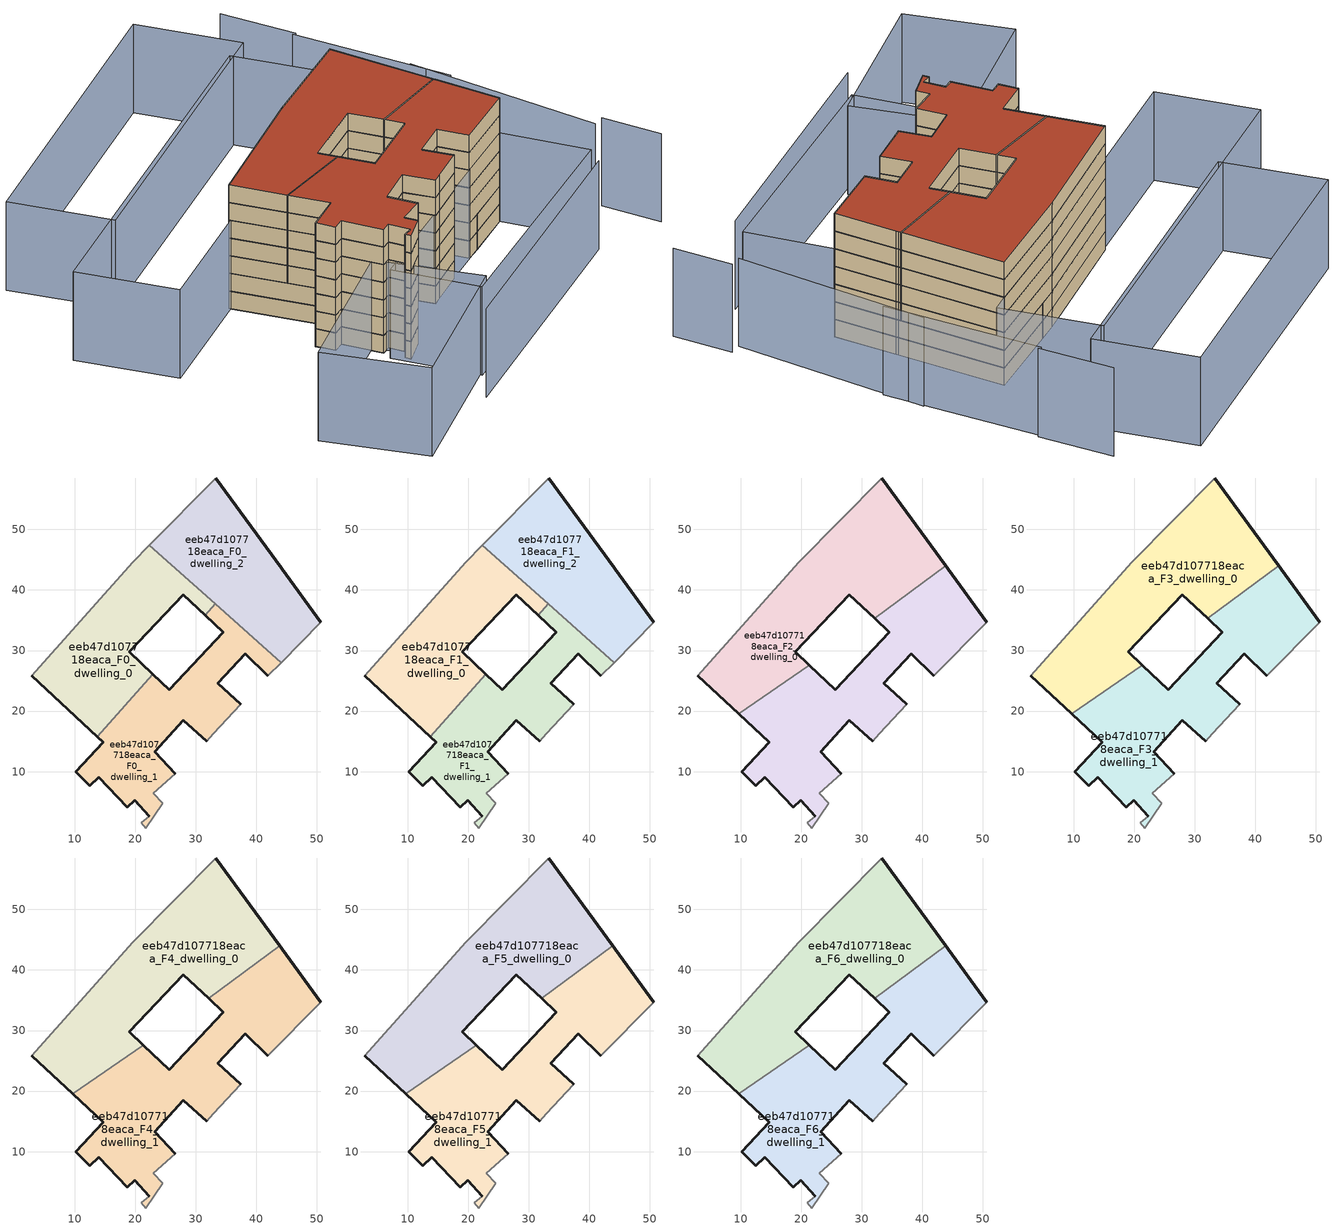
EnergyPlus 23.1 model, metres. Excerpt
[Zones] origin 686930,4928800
eeb47d107718eaca_F0_dwelling_0
 floor ground (EU_floor_Construction): 22.9,26.12 19.03,29.77 27.93,39.22 31.54,35.82 33.21,37.69 22.34,47.37 19.55,44.54 2.92,25.86 13.72,15.8 z0
 wall outside (EU_wall_Construction): 31.54,35.82 27.93,39.22 19.03,29.77 22.9,26.12 / 13.72,15.8 2.92,25.86 z0:3
 wall adiabatic (EU_wall_Construction): 2.92,25.86 19.55,44.54 22.34,47.37 z0:3
 wall to eeb47d107718eaca_F0_dwelling_1 (EU_wall_Construction): 33.21,37.69 31.54,35.82 / 22.9,26.12 13.72,15.8 z0:3
 wall to eeb47d107718eaca_F0_dwelling_2 (EU_wall_Construction): 22.34,47.37 33.21,37.69 z0:3
eeb47d107718eaca_F0_dwelling_1
 floor ground (EU_floor_Construction): 31.78,15.01 32.88,16.23 37.46,21.12 33.64,24.63 38.21,29.46 41.92,25.83 44.07,28.02 33.21,37.69 31.54,35.82 34.55,32.99 25.65,23.52 22.9,26.12 13.72,15.8 14.72,14.88 10.18,10.03 12.45,7.63 13.96,9.07 18.66,4.11 19.94,5.29 22.31,2.61 20.98,1.57 21.7,0.7 24.58,4.78 22.98,6.44 26.63,9.63 23.2,13.29 27.9,18.51 z0
 wall outside (EU_wall_Construction): 22.9,26.12 25.65,23.52 34.55,32.99 31.54,35.82 / 41.92,25.83 38.21,29.46 33.64,24.63 37.46,21.12 / 31.78,15.01 27.9,18.51 23.2,13.29 26.63,9.63 / 22.31,2.61 19.94,5.29 18.66,4.11 13.96,9.07 12.45,7.63 10.18,10.03 14.72,14.88 13.72,15.8 z0:3
 wall adiabatic (EU_wall_Construction): 44.07,28.02 41.92,25.83 / 37.46,21.12 32.88,16.23 31.78,15.01 / 26.63,9.63 22.98,6.44 24.58,4.78 21.7,0.7 20.98,1.57 22.31,2.61 z0:3
 wall to eeb47d107718eaca_F0_dwelling_2 (EU_wall_Construction): 33.21,37.69 44.07,28.02 z0:3
eeb47d107718eaca_F0_dwelling_2
 floor ground (EU_floor_Construction): 44.07,28.02 50.63,34.66 44.3,43.39 44.12,43.63 33.33,58.49 22.34,47.37 z0
 wall outside (EU_wall_Construction): 33.33,58.49 44.12,43.63 44.3,43.39 50.63,34.66 z0:3
 wall adiabatic (EU_wall_Construction): 50.63,34.66 44.07,28.02 / 22.34,47.37 33.33,58.49 z0:3
eeb47d107718eaca_F1_dwelling_0
 floor to eeb47d107718eaca_F0_dwelling_0 (EU_floor_Construction): 22.9,26.12 19.03,29.77 27.93,39.22 31.54,35.82 33.21,37.69 22.34,47.37 19.55,44.54 2.92,25.86 13.72,15.8 z3
 wall outside (EU_wall_Construction): 31.54,35.82 27.93,39.22 19.03,29.77 22.9,26.12 / 13.72,15.8 2.92,25.86 z3:6
 wall adiabatic (EU_wall_Construction): 2.92,25.86 19.55,44.54 22.34,47.37 z3:6
 wall to eeb47d107718eaca_F1_dwelling_1 (EU_wall_Construction): 33.21,37.69 31.54,35.82 / 22.9,26.12 13.72,15.8 z3:6
 wall to eeb47d107718eaca_F1_dwelling_2 (EU_wall_Construction): 22.34,47.37 33.21,37.69 z3:6
eeb47d107718eaca_F1_dwelling_1
 floor to eeb47d107718eaca_F0_dwelling_1 (EU_floor_Construction): 31.78,15.01 32.88,16.23 37.46,21.12 33.64,24.63 38.21,29.46 41.92,25.83 44.07,28.02 33.21,37.69 31.54,35.82 34.55,32.99 25.65,23.52 22.9,26.12 13.72,15.8 14.72,14.88 10.18,10.03 12.45,7.63 13.96,9.07 18.66,4.11 19.94,5.29 22.31,2.61 20.98,1.57 21.7,0.7 24.58,4.78 22.98,6.44 26.63,9.63 23.2,13.29 27.9,18.51 z3
 wall outside (EU_wall_Construction): 22.9,26.12 25.65,23.52 34.55,32.99 31.54,35.82 / 41.92,25.83 38.21,29.46 33.64,24.63 37.46,21.12 / 31.78,15.01 27.9,18.51 23.2,13.29 26.63,9.63 / 22.31,2.61 19.94,5.29 18.66,4.11 13.96,9.07 12.45,7.63 10.18,10.03 14.72,14.88 13.72,15.8 z3:6
 wall adiabatic (EU_wall_Construction): 44.07,28.02 41.92,25.83 / 37.46,21.12 32.88,16.23 31.78,15.01 / 26.63,9.63 22.98,6.44 24.58,4.78 21.7,0.7 20.98,1.57 22.31,2.61 z3:6
 wall to eeb47d107718eaca_F1_dwelling_2 (EU_wall_Construction): 33.21,37.69 44.07,28.02 z3:6
eeb47d107718eaca_F1_dwelling_2
 floor to eeb47d107718eaca_F0_dwelling_2 (EU_floor_Construction): 44.07,28.02 50.63,34.66 44.3,43.39 44.12,43.63 33.33,58.49 22.34,47.37 z3
 wall outside (EU_wall_Construction): 33.33,58.49 44.12,43.63 44.3,43.39 50.63,34.66 z3:6
 wall adiabatic (EU_wall_Construction): 50.63,34.66 44.07,28.02 / 22.34,47.37 33.33,58.49 z3:6
eeb47d107718eaca_F2_dwelling_0
 floor to eeb47d107718eaca_F1_dwelling_0 (EU_floor_Construction): 21.33,27.6 19.03,29.77 27.93,39.22 31.54,35.82 33.21,37.69 22.34,47.37 19.55,44.54 2.92,25.86 9.69,19.55 z6
 floor to eeb47d107718eaca_F1_dwelling_2 (EU_floor_Construction): 43.87,43.97 33.33,58.49 22.34,47.37 34.18,36.83 z6
 floor to eeb47d107718eaca_F1_dwelling_1 (EU_floor_Construction): 34.18,36.83 33.21,37.69 31.54,35.82 32.1,35.3 z6
 wall outside (EU_wall_Construction): 33.33,58.49 43.87,43.97 / 32.1,35.3 27.93,39.22 19.03,29.77 21.33,27.6 / 9.69,19.55 2.92,25.86 z6:9
 wall adiabatic (EU_wall_Construction): 2.92,25.86 19.55,44.54 33.33,58.49 z6:9
 wall to eeb47d107718eaca_F2_dwelling_1 (EU_wall_Construction): 43.87,43.97 32.1,35.3 / 21.33,27.6 9.69,19.55 z6:9
eeb47d107718eaca_F2_dwelling_1
 floor to eeb47d107718eaca_F1_dwelling_1 (EU_floor_Construction): 31.78,15.01 32.88,16.23 37.46,21.12 33.64,24.63 38.21,29.46 41.92,25.83 44.07,28.02 34.18,36.83 32.1,35.3 34.55,32.99 25.65,23.52 22.9,26.11 13.72,15.8 14.72,14.88 10.18,10.03 12.45,7.63 13.96,9.07 18.66,4.11 19.94,5.29 22.31,2.61 20.98,1.57 21.7,0.7 24.58,4.78 22.98,6.44 26.63,9.63 23.2,13.29 27.9,18.51 z6
 floor to eeb47d107718eaca_F1_dwelling_0 (EU_floor_Construction): 13.72,15.8 22.9,26.11 21.33,27.6 9.69,19.55 z6
 floor to eeb47d107718eaca_F1_dwelling_2 (EU_floor_Construction): 44.07,28.02 50.63,34.66 44.3,43.39 44.12,43.63 43.87,43.97 34.18,36.83 z6
 wall outside (EU_wall_Construction): 21.33,27.6 25.65,23.52 34.55,32.99 32.1,35.3 / 43.87,43.97 44.12,43.63 44.3,43.39 50.63,34.66 / 41.92,25.83 38.21,29.46 33.64,24.63 37.46,21.12 / 31.78,15.01 27.9,18.51 23.2,13.29 26.63,9.63 / 22.31,2.61 19.94,5.29 18.66,4.11 13.96,9.07 12.45,7.63 10.18,10.03 14.72,14.88 9.69,19.55 z6:9
 wall adiabatic (EU_wall_Construction): 50.63,34.66 41.92,25.83 / 37.46,21.12 32.88,16.23 31.78,15.01 / 26.63,9.63 22.98,6.44 24.58,4.78 21.7,0.7 20.98,1.57 22.31,2.61 z6:9
eeb47d107718eaca_F3_dwelling_0
 floor to eeb47d107718eaca_F2_dwelling_0 (EU_floor_Construction): 32.1,35.3 43.87,43.97 33.33,58.49 19.55,44.54 2.92,25.86 9.69,19.55 21.33,27.6 19.03,29.77 27.93,39.22 z9
 wall outside (EU_wall_Construction): 33.33,58.49 43.87,43.97 / 32.1,35.3 27.93,39.22 19.03,29.77 21.33,27.6 / 9.69,19.55 2.92,25.86 z9:12
 wall adiabatic (EU_wall_Construction): 2.92,25.86 19.55,44.54 33.33,58.49 z9:12
 wall to eeb47d107718eaca_F3_dwelling_1 (EU_wall_Construction): 43.87,43.97 32.1,35.3 / 21.33,27.6 9.69,19.55 z9:12
eeb47d107718eaca_F3_dwelling_1
 floor to eeb47d107718eaca_F2_dwelling_1 (EU_floor_Construction): 32.88,16.23 37.46,21.12 33.64,24.63 38.21,29.46 41.92,25.83 50.63,34.66 44.3,43.39 44.12,43.63 43.87,43.97 32.1,35.3 34.55,32.99 25.65,23.52 21.33,27.6 9.69,19.55 14.72,14.88 10.18,10.03 12.45,7.63 13.96,9.07 18.66,4.11 19.94,5.29 22.31,2.61 20.98,1.57 21.7,0.7 24.58,4.78 22.98,6.44 26.63,9.63 23.2,13.29 27.9,18.51 31.78,15.01 z9
 wall outside (EU_wall_Construction): 21.33,27.6 25.65,23.52 34.55,32.99 32.1,35.3 / 43.87,43.97 44.12,43.63 44.3,43.39 50.63,34.66 / 41.92,25.83 38.21,29.46 33.64,24.63 37.46,21.12 / 31.78,15.01 27.9,18.51 23.2,13.29 26.63,9.63 / 22.31,2.61 19.94,5.29 18.66,4.11 13.96,9.07 12.45,7.63 10.18,10.03 14.72,14.88 9.69,19.55 z9:12
 wall adiabatic (EU_wall_Construction): 50.63,34.66 41.92,25.83 / 37.46,21.12 32.88,16.23 31.78,15.01 / 26.63,9.63 22.98,6.44 24.58,4.78 21.7,0.7 20.98,1.57 22.31,2.61 z9:12
eeb47d107718eaca_F4_dwelling_0
 floor to eeb47d107718eaca_F3_dwelling_0 (EU_floor_Construction): 32.1,35.3 43.87,43.97 33.33,58.49 19.55,44.54 2.92,25.86 9.69,19.55 21.33,27.6 19.03,29.77 27.93,39.22 z12
 wall outside (EU_wall_Construction): 33.33,58.49 43.87,43.97 / 32.1,35.3 27.93,39.22 19.03,29.77 21.33,27.6 / 9.69,19.55 2.92,25.86 z12:15
 wall adiabatic (EU_wall_Construction): 2.92,25.86 19.55,44.54 33.33,58.49 z12:15
 wall to eeb47d107718eaca_F4_dwelling_1 (EU_wall_Construction): 43.87,43.97 32.1,35.3 / 21.33,27.6 9.69,19.55 z12:15
eeb47d107718eaca_F4_dwelling_1
 floor to eeb47d107718eaca_F3_dwelling_1 (EU_floor_Construction): 32.88,16.23 37.46,21.12 33.64,24.63 38.21,29.46 41.92,25.83 50.63,34.66 44.3,43.39 44.12,43.63 43.87,43.97 32.1,35.3 34.55,32.99 25.65,23.52 21.33,27.6 9.69,19.55 14.72,14.88 10.18,10.03 12.45,7.63 13.96,9.07 18.66,4.11 19.94,5.29 22.31,2.61 20.98,1.57 21.7,0.7 24.58,4.78 22.98,6.44 26.63,9.63 23.2,13.29 27.9,18.51 31.78,15.01 z12
 wall outside (EU_wall_Construction): 21.33,27.6 25.65,23.52 34.55,32.99 32.1,35.3 / 43.87,43.97 44.12,43.63 44.3,43.39 50.63,34.66 / 41.92,25.83 38.21,29.46 33.64,24.63 37.46,21.12 / 31.78,15.01 27.9,18.51 23.2,13.29 26.63,9.63 / 22.31,2.61 19.94,5.29 18.66,4.11 13.96,9.07 12.45,7.63 10.18,10.03 14.72,14.88 9.69,19.55 z12:15
 wall adiabatic (EU_wall_Construction): 50.63,34.66 41.92,25.83 / 37.46,21.12 32.88,16.23 31.78,15.01 / 26.63,9.63 22.98,6.44 24.58,4.78 21.7,0.7 20.98,1.57 22.31,2.61 z12:15
eeb47d107718eaca_F5_dwelling_0
 floor to eeb47d107718eaca_F4_dwelling_0 (EU_floor_Construction): 32.1,35.3 43.87,43.97 33.33,58.49 19.55,44.54 2.92,25.86 9.69,19.55 21.33,27.6 19.03,29.77 27.93,39.22 z15
 wall outside (EU_wall_Construction): 33.33,58.49 43.87,43.97 / 32.1,35.3 27.93,39.22 19.03,29.77 21.33,27.6 / 9.69,19.55 2.92,25.86 z15:18
 wall adiabatic (EU_wall_Construction): 2.92,25.86 19.55,44.54 33.33,58.49 z15:18
 wall to eeb47d107718eaca_F5_dwelling_1 (EU_wall_Construction): 43.87,43.97 32.1,35.3 / 21.33,27.6 9.69,19.55 z15:18
eeb47d107718eaca_F5_dwelling_1
 floor to eeb47d107718eaca_F4_dwelling_1 (EU_floor_Construction): 32.88,16.23 37.46,21.12 33.64,24.63 38.21,29.46 41.92,25.83 50.63,34.66 44.3,43.39 44.12,43.63 43.87,43.97 32.1,35.3 34.55,32.99 25.65,23.52 21.33,27.6 9.69,19.55 14.72,14.88 10.18,10.03 12.45,7.63 13.96,9.07 18.66,4.11 19.94,5.29 22.31,2.61 20.98,1.57 21.7,0.7 24.58,4.78 22.98,6.44 26.63,9.63 23.2,13.29 27.9,18.51 31.78,15.01 z15
 wall outside (EU_wall_Construction): 21.33,27.6 25.65,23.52 34.55,32.99 32.1,35.3 / 43.87,43.97 44.12,43.63 44.3,43.39 50.63,34.66 / 41.92,25.83 38.21,29.46 33.64,24.63 37.46,21.12 / 31.78,15.01 27.9,18.51 23.2,13.29 26.63,9.63 / 22.31,2.61 19.94,5.29 18.66,4.11 13.96,9.07 12.45,7.63 10.18,10.03 14.72,14.88 9.69,19.55 z15:18
 wall adiabatic (EU_wall_Construction): 50.63,34.66 41.92,25.83 / 37.46,21.12 32.88,16.23 31.78,15.01 / 26.63,9.63 22.98,6.44 24.58,4.78 21.7,0.7 20.98,1.57 22.31,2.61 z15:18
eeb47d107718eaca_F6_dwelling_0
 floor to eeb47d107718eaca_F5_dwelling_0 (EU_floor_Construction): 32.1,35.3 43.87,43.97 33.33,58.49 19.55,44.54 2.92,25.86 9.69,19.55 21.33,27.6 19.03,29.77 27.93,39.22 z18
 wall outside (EU_wall_Construction): 33.33,58.49 43.87,43.97 / 32.1,35.3 27.93,39.22 19.03,29.77 21.33,27.6 / 9.69,19.55 2.92,25.86 z18:21
 wall adiabatic (EU_wall_Construction): 2.92,25.86 19.55,44.54 33.33,58.49 z18:21
 wall to eeb47d107718eaca_F6_dwelling_1 (EU_wall_Construction): 43.87,43.97 32.1,35.3 / 21.33,27.6 9.69,19.55 z18:21
 roof outside (EU_roof_Construction): 33.33,58.49 43.87,43.97 32.1,35.3 27.93,39.22 19.03,29.77 21.33,27.6 9.69,19.55 2.92,25.86 19.55,44.54 z21
eeb47d107718eaca_F6_dwelling_1
 floor to eeb47d107718eaca_F5_dwelling_1 (EU_floor_Construction): 32.88,16.23 37.46,21.12 33.64,24.63 38.21,29.46 41.92,25.83 50.63,34.66 44.3,43.39 44.12,43.63 43.87,43.97 32.1,35.3 34.55,32.99 25.65,23.52 21.33,27.6 9.69,19.55 14.72,14.88 10.18,10.03 12.45,7.63 13.96,9.07 18.66,4.11 19.94,5.29 22.31,2.61 20.98,1.57 21.7,0.7 24.58,4.78 22.98,6.44 26.63,9.63 23.2,13.29 27.9,18.51 31.78,15.01 z18
 wall outside (EU_wall_Construction): 21.33,27.6 25.65,23.52 34.55,32.99 32.1,35.3 / 43.87,43.97 44.12,43.63 44.3,43.39 50.63,34.66 / 41.92,25.83 38.21,29.46 33.64,24.63 37.46,21.12 / 31.78,15.01 27.9,18.51 23.2,13.29 26.63,9.63 / 22.31,2.61 19.94,5.29 18.66,4.11 13.96,9.07 12.45,7.63 10.18,10.03 14.72,14.88 9.69,19.55 z18:21
 wall adiabatic (EU_wall_Construction): 50.63,34.66 41.92,25.83 / 37.46,21.12 32.88,16.23 31.78,15.01 / 26.63,9.63 22.98,6.44 24.58,4.78 21.7,0.7 20.98,1.57 22.31,2.61 z18:21
 roof outside (EU_roof_Construction): 44.3,43.39 50.63,34.66 41.92,25.83 38.21,29.46 33.64,24.63 37.46,21.12 32.88,16.23 31.78,15.01 27.9,18.51 23.2,13.29 26.63,9.63 22.98,6.44 24.58,4.78 21.7,0.7 20.98,1.57 22.31,2.61 19.94,5.29 18.66,4.11 13.96,9.07 12.45,7.63 10.18,10.03 14.72,14.88 9.69,19.55 21.33,27.6 25.65,23.52 34.55,32.99 32.1,35.3 43.87,43.97 44.12,43.63 z21
shading: 27.37,-14.32 60.77,20.99 / 72.57,25.02 66.44,33.03 / 64.79,31.72 46.81,59.54 / 50.97,53.86 34.34,74.82 / 34.88,74.93 26.93,84.87 / 31.41,-4.98 12.78,-27.92 / 12.78,-27.92 -0.9,-16.81 / -0.9,-16.81 17.73,6.13 / 17.73,6.13 31.41,-4.98 / 19,2.36 50.58,34.71 / 50.58,34.71 61.05,24.49 / 61.05,24.49 29.47,-7.86 / 29.47,-7.86 19,2.36 / 35.57,60.94 -12.13,8.95 / -12.13,8.95 -24.58,20.38 / -24.58,20.38 23.12,72.37 / 23.12,72.37 35.57,60.94 / 26.52,75.28 -12.44,32.54 / -12.44,32.54 -25.22,44.19 / -25.22,44.19 13.74,86.93 / 13.74,86.93 26.52,75.28 z0:15
[Building]
EU S2 Campaign: North Axis=0; Terrain=City; Solar Distribution=FullExterior
[Site:Location]
Bologna: Latitude=44.5; Longitude=11.25; Time Zone=1; Elevation=37
[SizingPeriod:WeatherFileDays]
AnnualSizingPeriod: Begin Month=1; Begin Day of Month=1; End Month=12; End Day of Month=31; Day of Week for Start Day=Monday; Use Weather File Daylight Saving Period=No; Use Weather File Rain and Snow Indicators=No
[MATERIAL]
EU_InternalMass_Material: Roughness=MediumRough; Thickness=0.1; Conductivity=1; Density=1800; Specific Heat=900; Thermal Absorptance=0.9; Solar Absorptance=0.7; Visible Absorptance=0.7
[MATERIAL:NOMASS] Roughness=MediumRough; Thermal Absorptance=0.9; Solar Absorptance=0.7; Visible Absorptance=0.7
Name | Thermal Resistance
EU_wall_NoMass | 0.905828
EU_roof_NoMass | 0.37593
EU_floor_NoMass | 0.67114
[CONSTRUCTION]
EU_wall_Construction: EU_wall_NoMass
EU_roof_Construction: EU_roof_NoMass
EU_floor_Construction: EU_floor_NoMass
EU_InternalMass_Construction: EU_InternalMass_Material
[ZONE] Type=1; Multiplier=1; Ceiling Height=autocalculate; Floor Area=autocalculate; Part of Total Floor Area=Yes
Name | Volume
eeb47d107718eaca_F0_dwelling_0; eeb47d107718eaca_F1_dwelling_0; eeb47d107718eaca_F0_dwelling_1; eeb47d107718eaca_F1_dwelling_1 | 1088.47
eeb47d107718eaca_F2_dwelling_0; eeb47d107718eaca_F3_dwelling_0; eeb47d107718eaca_F4_dwelling_0; eeb47d107718eaca_F5_dwelling_0; eeb47d107718eaca_F6_dwelling_0 | 1632.7
eeb47d107718eaca_F2_dwelling_1; eeb47d107718eaca_F3_dwelling_1; eeb47d107718eaca_F4_dwelling_1; eeb47d107718eaca_F5_dwelling_1; eeb47d107718eaca_F6_dwelling_1 | 1632.74
eeb47d107718eaca_F0_dwelling_2; eeb47d107718eaca_F1_dwelling_2 | 1088.46
[INTERNALMASS] Construction=EU_InternalMass_Construction
Name | Zone or ZoneList | Surface Area
eeb47d107718eaca_F0_dwelling_0_EU_InternalMass | eeb47d107718eaca_F0_dwelling_0 | 362.823
eeb47d107718eaca_F0_dwelling_1_EU_InternalMass | eeb47d107718eaca_F0_dwelling_1 | 362.822
eeb47d107718eaca_F0_dwelling_2_EU_InternalMass | eeb47d107718eaca_F0_dwelling_2 | 362.82
eeb47d107718eaca_F1_dwelling_0_EU_InternalMass | eeb47d107718eaca_F1_dwelling_0 | 362.823
eeb47d107718eaca_F1_dwelling_1_EU_InternalMass | eeb47d107718eaca_F1_dwelling_1 | 362.822
eeb47d107718eaca_F1_dwelling_2_EU_InternalMass | eeb47d107718eaca_F1_dwelling_2 | 362.82
eeb47d107718eaca_F2_dwelling_0_EU_InternalMass | eeb47d107718eaca_F2_dwelling_0 | 544.234
eeb47d107718eaca_F2_dwelling_1_EU_InternalMass | eeb47d107718eaca_F2_dwelling_1 | 544.246
eeb47d107718eaca_F3_dwelling_0_EU_InternalMass | eeb47d107718eaca_F3_dwelling_0 | 544.234
eeb47d107718eaca_F3_dwelling_1_EU_InternalMass | eeb47d107718eaca_F3_dwelling_1 | 544.246
eeb47d107718eaca_F4_dwelling_0_EU_InternalMass | eeb47d107718eaca_F4_dwelling_0 | 544.234
eeb47d107718eaca_F4_dwelling_1_EU_InternalMass | eeb47d107718eaca_F4_dwelling_1 | 544.246
eeb47d107718eaca_F5_dwelling_0_EU_InternalMass | eeb47d107718eaca_F5_dwelling_0 | 544.234
eeb47d107718eaca_F5_dwelling_1_EU_InternalMass | eeb47d107718eaca_F5_dwelling_1 | 544.246
eeb47d107718eaca_F6_dwelling_0_EU_InternalMass | eeb47d107718eaca_F6_dwelling_0 | 544.234
eeb47d107718eaca_F6_dwelling_1_EU_InternalMass | eeb47d107718eaca_F6_dwelling_1 | 544.246
[OTHEREQUIPMENT] Fuel Type=Electricity; Design Level Calculation Method=Watts/Area; Power per Zone Floor Area=1; Fraction Latent=0; Fraction Radiant=0; Fraction Lost=0; Carbon Dioxide Generation Rate=0; EndUse Subcategory=EU_Step8_InternalGains
Name | Zone or ZoneList or Space or SpaceList | Schedule
EU_Step8_InternalGain_eeb47d107718eaca_F0_dwelling_0_f000 | eeb47d107718eaca_F0_dwelling_0 | EU_Step8_GainSchedule_eeb47d107718eaca_F0_dwelling_0_f000
EU_Step8_InternalGain_eeb47d107718eaca_F0_dwelling_1_f000 | eeb47d107718eaca_F0_dwelling_1 | EU_Step8_GainSchedule_eeb47d107718eaca_F0_dwelling_1_f000
EU_Step8_InternalGain_eeb47d107718eaca_F0_dwelling_2_f000 | eeb47d107718eaca_F0_dwelling_2 | EU_Step8_GainSchedule_eeb47d107718eaca_F0_dwelling_2_f000
EU_Step8_InternalGain_eeb47d107718eaca_F1_dwelling_0_f000 | eeb47d107718eaca_F1_dwelling_0 | EU_Step8_GainSchedule_eeb47d107718eaca_F1_dwelling_0_f000
EU_Step8_InternalGain_eeb47d107718eaca_F1_dwelling_1_f000 | eeb47d107718eaca_F1_dwelling_1 | EU_Step8_GainSchedule_eeb47d107718eaca_F1_dwelling_1_f000
EU_Step8_InternalGain_eeb47d107718eaca_F1_dwelling_2_f000 | eeb47d107718eaca_F1_dwelling_2 | EU_Step8_GainSchedule_eeb47d107718eaca_F1_dwelling_2_f000
EU_Step8_InternalGain_eeb47d107718eaca_F2_dwelling_0_f000 | eeb47d107718eaca_F2_dwelling_0 | EU_Step8_GainSchedule_eeb47d107718eaca_F2_dwelling_0_f000
EU_Step8_InternalGain_eeb47d107718eaca_F2_dwelling_1_f000 | eeb47d107718eaca_F2_dwelling_1 | EU_Step8_GainSchedule_eeb47d107718eaca_F2_dwelling_1_f000
EU_Step8_InternalGain_eeb47d107718eaca_F3_dwelling_0_f000 | eeb47d107718eaca_F3_dwelling_0 | EU_Step8_GainSchedule_eeb47d107718eaca_F3_dwelling_0_f000
EU_Step8_InternalGain_eeb47d107718eaca_F3_dwelling_1_f000 | eeb47d107718eaca_F3_dwelling_1 | EU_Step8_GainSchedule_eeb47d107718eaca_F3_dwelling_1_f000
EU_Step8_InternalGain_eeb47d107718eaca_F4_dwelling_0_f000 | eeb47d107718eaca_F4_dwelling_0 | EU_Step8_GainSchedule_eeb47d107718eaca_F4_dwelling_0_f000
EU_Step8_InternalGain_eeb47d107718eaca_F4_dwelling_1_f000 | eeb47d107718eaca_F4_dwelling_1 | EU_Step8_GainSchedule_eeb47d107718eaca_F4_dwelling_1_f000
EU_Step8_InternalGain_eeb47d107718eaca_F5_dwelling_0_f000 | eeb47d107718eaca_F5_dwelling_0 | EU_Step8_GainSchedule_eeb47d107718eaca_F5_dwelling_0_f000
EU_Step8_InternalGain_eeb47d107718eaca_F5_dwelling_1_f000 | eeb47d107718eaca_F5_dwelling_1 | EU_Step8_GainSchedule_eeb47d107718eaca_F5_dwelling_1_f000
EU_Step8_InternalGain_eeb47d107718eaca_F6_dwelling_0_f000 | eeb47d107718eaca_F6_dwelling_0 | EU_Step8_GainSchedule_eeb47d107718eaca_F6_dwelling_0_f000
EU_Step8_InternalGain_eeb47d107718eaca_F6_dwelling_1_f000 | eeb47d107718eaca_F6_dwelling_1 | EU_Step8_GainSchedule_eeb47d107718eaca_F6_dwelling_1_f000
[ZONEVENTILATION:DESIGNFLOWRATE] Schedule=EU_AlwaysOn; Design Flow Rate Calculation Method=AirChanges/Hour; Air Changes per Hour=0.73129; Ventilation Type=Natural; Fan Pressure Rise=0; Fan Total Efficiency=1; Constant Term Coefficient=1; Temperature Term Coefficient=0; Velocity Term Coefficient=0; Velocity Squared Term Coefficient=0; Minimum Indoor Temperature=-100; Maximum Indoor Temperature=100; Delta Temperature=-100; Minimum Outdoor Temperature=-100; Maximum Outdoor Temperature=100; Maximum Wind Speed=40
Name | Zone or ZoneList or Space or SpaceList
EU_ConstantAir_eeb47d107718eaca_F0_dwelling_0 | eeb47d107718eaca_F0_dwelling_0
EU_ConstantAir_eeb47d107718eaca_F0_dwelling_1 | eeb47d107718eaca_F0_dwelling_1
EU_ConstantAir_eeb47d107718eaca_F0_dwelling_2 | eeb47d107718eaca_F0_dwelling_2
EU_ConstantAir_eeb47d107718eaca_F1_dwelling_0 | eeb47d107718eaca_F1_dwelling_0
EU_ConstantAir_eeb47d107718eaca_F1_dwelling_1 | eeb47d107718eaca_F1_dwelling_1
EU_ConstantAir_eeb47d107718eaca_F1_dwelling_2 | eeb47d107718eaca_F1_dwelling_2
EU_ConstantAir_eeb47d107718eaca_F2_dwelling_0 | eeb47d107718eaca_F2_dwelling_0
EU_ConstantAir_eeb47d107718eaca_F2_dwelling_1 | eeb47d107718eaca_F2_dwelling_1
EU_ConstantAir_eeb47d107718eaca_F3_dwelling_0 | eeb47d107718eaca_F3_dwelling_0
EU_ConstantAir_eeb47d107718eaca_F3_dwelling_1 | eeb47d107718eaca_F3_dwelling_1
EU_ConstantAir_eeb47d107718eaca_F4_dwelling_0 | eeb47d107718eaca_F4_dwelling_0
EU_ConstantAir_eeb47d107718eaca_F4_dwelling_1 | eeb47d107718eaca_F4_dwelling_1
EU_ConstantAir_eeb47d107718eaca_F5_dwelling_0 | eeb47d107718eaca_F5_dwelling_0
EU_ConstantAir_eeb47d107718eaca_F5_dwelling_1 | eeb47d107718eaca_F5_dwelling_1
EU_ConstantAir_eeb47d107718eaca_F6_dwelling_0 | eeb47d107718eaca_F6_dwelling_0
EU_ConstantAir_eeb47d107718eaca_F6_dwelling_1 | eeb47d107718eaca_F6_dwelling_1
[HVACTEMPLATE:THERMOSTAT] Constant Heating Setpoint=20; Constant Cooling Setpoint=50
EU_HeatOnly_eeb47d107718eaca_F0_dwelling_0; EU_HeatOnly_eeb47d107718eaca_F0_dwelling_1; EU_HeatOnly_eeb47d107718eaca_F0_dwelling_2; EU_HeatOnly_eeb47d107718eaca_F1_dwelling_0; EU_HeatOnly_eeb47d107718eaca_F1_dwelling_1; EU_HeatOnly_eeb47d107718eaca_F1_dwelling_2; EU_HeatOnly_eeb47d107718eaca_F2_dwelling_0; EU_HeatOnly_eeb47d107718eaca_F2_dwelling_1; EU_HeatOnly_eeb47d107718eaca_F3_dwelling_0; EU_HeatOnly_eeb47d107718eaca_F3_dwelling_1; EU_HeatOnly_eeb47d107718eaca_F4_dwelling_0; EU_HeatOnly_eeb47d107718eaca_F4_dwelling_1; EU_HeatOnly_eeb47d107718eaca_F5_dwelling_0; EU_HeatOnly_eeb47d107718eaca_F5_dwelling_1; EU_HeatOnly_eeb47d107718eaca_F6_dwelling_0; EU_HeatOnly_eeb47d107718eaca_F6_dwelling_1
[HVACTEMPLATE:ZONE:IDEALLOADSAIRSYSTEM] System Availability Schedule=EU_AlwaysOn; Maximum Heating Supply Air Temperature=50; Minimum Cooling Supply Air Temperature=13; Maximum Heating Supply Air Humidity Ratio=0.0156; Minimum Cooling Supply Air Humidity Ratio=0.0077; Heating Limit=NoLimit; Cooling Limit=NoLimit; Heating Availability Schedule=EU_AlwaysOn; Cooling Availability Schedule=EU_CoolingOff; Dehumidification Control Type=ConstantSensibleHeatRatio; Cooling Sensible Heat Ratio=0.7; Dehumidification Setpoint=60; Humidification Control Type=None; Humidification Setpoint=30; Outdoor Air Method=None; Outdoor Air Flow Rate per Person=0.00944; Outdoor Air Flow Rate per Zone Floor Area=0; Outdoor Air Flow Rate per Zone=0; Demand Controlled Ventilation Type=None; Outdoor Air Economizer Type=NoEconomizer; Heat Recovery Type=None; Sensible Heat Recovery Effectiveness=0.7; Latent Heat Recovery Effectiveness=0.65
Name | Template Thermostat
eeb47d107718eaca_F0_dwelling_0 | EU_HeatOnly_eeb47d107718eaca_F0_dwelling_0
eeb47d107718eaca_F0_dwelling_1 | EU_HeatOnly_eeb47d107718eaca_F0_dwelling_1
eeb47d107718eaca_F0_dwelling_2 | EU_HeatOnly_eeb47d107718eaca_F0_dwelling_2
eeb47d107718eaca_F1_dwelling_0 | EU_HeatOnly_eeb47d107718eaca_F1_dwelling_0
eeb47d107718eaca_F1_dwelling_1 | EU_HeatOnly_eeb47d107718eaca_F1_dwelling_1
eeb47d107718eaca_F1_dwelling_2 | EU_HeatOnly_eeb47d107718eaca_F1_dwelling_2
eeb47d107718eaca_F2_dwelling_0 | EU_HeatOnly_eeb47d107718eaca_F2_dwelling_0
eeb47d107718eaca_F2_dwelling_1 | EU_HeatOnly_eeb47d107718eaca_F2_dwelling_1
eeb47d107718eaca_F3_dwelling_0 | EU_HeatOnly_eeb47d107718eaca_F3_dwelling_0
eeb47d107718eaca_F3_dwelling_1 | EU_HeatOnly_eeb47d107718eaca_F3_dwelling_1
eeb47d107718eaca_F4_dwelling_0 | EU_HeatOnly_eeb47d107718eaca_F4_dwelling_0
eeb47d107718eaca_F4_dwelling_1 | EU_HeatOnly_eeb47d107718eaca_F4_dwelling_1
eeb47d107718eaca_F5_dwelling_0 | EU_HeatOnly_eeb47d107718eaca_F5_dwelling_0
eeb47d107718eaca_F5_dwelling_1 | EU_HeatOnly_eeb47d107718eaca_F5_dwelling_1
eeb47d107718eaca_F6_dwelling_0 | EU_HeatOnly_eeb47d107718eaca_F6_dwelling_0
eeb47d107718eaca_F6_dwelling_1 | EU_HeatOnly_eeb47d107718eaca_F6_dwelling_1
[SIZING:ZONE] Zone Cooling Design Supply Air Temperature Input Method=SupplyAirTemperature; Zone Cooling Design Supply Air Temperature=13; Zone Heating Design Supply Air Temperature Input Method=SupplyAirTemperature; Zone Heating Design Supply Air Temperature=50; Zone Cooling Design Supply Air Humidity Ratio=0.008; Zone Heating Design Supply Air Humidity Ratio=0.008; Cooling Design Air Flow Method=DesignDay; Cooling Design Air Flow Rate=0; Cooling Minimum Air Flow per Zone Floor Area=0.000762; Cooling Minimum Air Flow=0; Cooling Minimum Air Flow Fraction=0.2; Heating Design Air Flow Method=DesignDay; Heating Design Air Flow Rate=0; Heating Maximum Air Flow per Zone Floor Area=0.002032; Heating Maximum Air Flow=0.141576; Heating Maximum Air Flow Fraction=0.3; Account for Dedicated Outdoor Air System=No; Dedicated Outdoor Air System Control Strategy=NeutralSupplyAir; Dedicated Outdoor Air Low Setpoint Temperature for Design=autosize; Dedicated Outdoor Air High Setpoint Temperature for Design=autosize; Zone Load Sizing Method=Sensible Load Only No Latent Load; Zone Latent Cooling Design Supply Air Humidity Ratio Input Method=HumidityRatioDifference; Zone Cooling Design Supply Air Humidity Ratio Difference=0.005; Zone Latent Heating Design Supply Air Humidity Ratio Input Method=HumidityRatioDifference; Zone Humidification Design Supply Air Humidity Ratio Difference=0.005
eeb47d107718eaca_F0_dwelling_0; eeb47d107718eaca_F0_dwelling_1; eeb47d107718eaca_F0_dwelling_2; eeb47d107718eaca_F1_dwelling_0; eeb47d107718eaca_F1_dwelling_1; eeb47d107718eaca_F1_dwelling_2; eeb47d107718eaca_F2_dwelling_0; eeb47d107718eaca_F2_dwelling_1; eeb47d107718eaca_F3_dwelling_0; eeb47d107718eaca_F3_dwelling_1; eeb47d107718eaca_F4_dwelling_0; eeb47d107718eaca_F4_dwelling_1; eeb47d107718eaca_F5_dwelling_0; eeb47d107718eaca_F5_dwelling_1; eeb47d107718eaca_F6_dwelling_0; eeb47d107718eaca_F6_dwelling_1
[SCHEDULE:CONSTANT]
Name | Hourly Value
EU_AlwaysOn | 1
EU_CoolingOff | 0
[SCHEDULE:FILE] Column Number=1; Rows to Skip at Top=0; Number of Hours of Data=8760; Column Separator=Comma; Interpolate to Timestep=No; Minutes per Item=60; Adjust Schedule for Daylight Savings=Yes
Name | File
EU_Step8_GainSchedule_eeb47d107718eaca_F0_dwelling_0_f000 | ../../schedules/eeb47d107718eaca/eeb47d107718eaca_F0_dwelling_0_f000_gain.csv
EU_Step8_GainSchedule_eeb47d107718eaca_F0_dwelling_1_f000 | ../../schedules/eeb47d107718eaca/eeb47d107718eaca_F0_dwelling_1_f000_gain.csv
EU_Step8_GainSchedule_eeb47d107718eaca_F0_dwelling_2_f000 | ../../schedules/eeb47d107718eaca/eeb47d107718eaca_F0_dwelling_2_f000_gain.csv
EU_Step8_GainSchedule_eeb47d107718eaca_F1_dwelling_0_f000 | ../../schedules/eeb47d107718eaca/eeb47d107718eaca_F1_dwelling_0_f000_gain.csv
EU_Step8_GainSchedule_eeb47d107718eaca_F1_dwelling_1_f000 | ../../schedules/eeb47d107718eaca/eeb47d107718eaca_F1_dwelling_1_f000_gain.csv
EU_Step8_GainSchedule_eeb47d107718eaca_F1_dwelling_2_f000 | ../../schedules/eeb47d107718eaca/eeb47d107718eaca_F1_dwelling_2_f000_gain.csv
EU_Step8_GainSchedule_eeb47d107718eaca_F2_dwelling_0_f000 | ../../schedules/eeb47d107718eaca/eeb47d107718eaca_F2_dwelling_0_f000_gain.csv
EU_Step8_GainSchedule_eeb47d107718eaca_F2_dwelling_1_f000 | ../../schedules/eeb47d107718eaca/eeb47d107718eaca_F2_dwelling_1_f000_gain.csv
EU_Step8_GainSchedule_eeb47d107718eaca_F3_dwelling_0_f000 | ../../schedules/eeb47d107718eaca/eeb47d107718eaca_F3_dwelling_0_f000_gain.csv
EU_Step8_GainSchedule_eeb47d107718eaca_F3_dwelling_1_f000 | ../../schedules/eeb47d107718eaca/eeb47d107718eaca_F3_dwelling_1_f000_gain.csv
EU_Step8_GainSchedule_eeb47d107718eaca_F4_dwelling_0_f000 | ../../schedules/eeb47d107718eaca/eeb47d107718eaca_F4_dwelling_0_f000_gain.csv
EU_Step8_GainSchedule_eeb47d107718eaca_F4_dwelling_1_f000 | ../../schedules/eeb47d107718eaca/eeb47d107718eaca_F4_dwelling_1_f000_gain.csv
EU_Step8_GainSchedule_eeb47d107718eaca_F5_dwelling_0_f000 | ../../schedules/eeb47d107718eaca/eeb47d107718eaca_F5_dwelling_0_f000_gain.csv
EU_Step8_GainSchedule_eeb47d107718eaca_F5_dwelling_1_f000 | ../../schedules/eeb47d107718eaca/eeb47d107718eaca_F5_dwelling_1_f000_gain.csv
EU_Step8_GainSchedule_eeb47d107718eaca_F6_dwelling_0_f000 | ../../schedules/eeb47d107718eaca/eeb47d107718eaca_F6_dwelling_0_f000_gain.csv
EU_Step8_GainSchedule_eeb47d107718eaca_F6_dwelling_1_f000 | ../../schedules/eeb47d107718eaca/eeb47d107718eaca_F6_dwelling_1_f000_gain.csv
